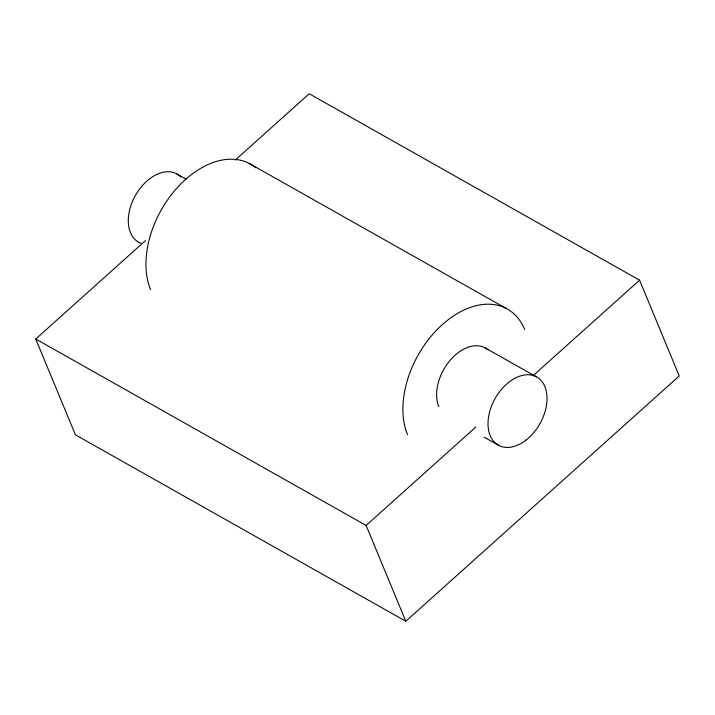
<?xml version="1.0" encoding="UTF-8"?>
<svg xmlns="http://www.w3.org/2000/svg" width="715" height="715" viewBox="0 0 715 715"><rect width="100%" height="100%" fill="white"/><g stroke="black" fill="none" stroke-linecap="round" stroke-linejoin="round"><path stroke-width="1.07" d="M235.217 160.097L309.193 93.745L639.567 280.173L679.25 375.983L405.807 621.255L75.433 434.827L35.75 339.017L145.458 240.615M405.807 621.255L366.125 525.445L475.832 427.034M533.184 375.598L639.567 280.173M249.195 163.422L506.149 308.415M176.462 173.718L186.159 179.188M484.815 347.713L536.205 376.716M484.305 437.267L498.856 445.481M35.75 339.017L366.125 525.445M438.796 406.62A39.137 25.704 -60.6 0 1 450.343 360.047A39.137 25.704 -60.6 0 1 487.871 349.742M140.792 243.234A39.137 25.704 -60.6 0 1 136.324 193.881A39.137 25.704 -60.6 0 1 180.895 177.007M407.541 434.649A83.861 55.091 -60.6 0 1 442.326 324.61A83.861 55.091 -60.6 0 1 524.73 329.535M150.588 289.655A83.861 55.091 -60.6 0 1 175.345 189.859A83.861 55.091 -60.6 0 1 255.756 167.766M525.99 440.127A39.137 25.704 -60.6 0 0 537.787 377.645A39.137 25.704 -60.6 0 0 488.81 415.513A39.137 25.704 -60.6 0 0 525.99 440.127"/></g></svg>
